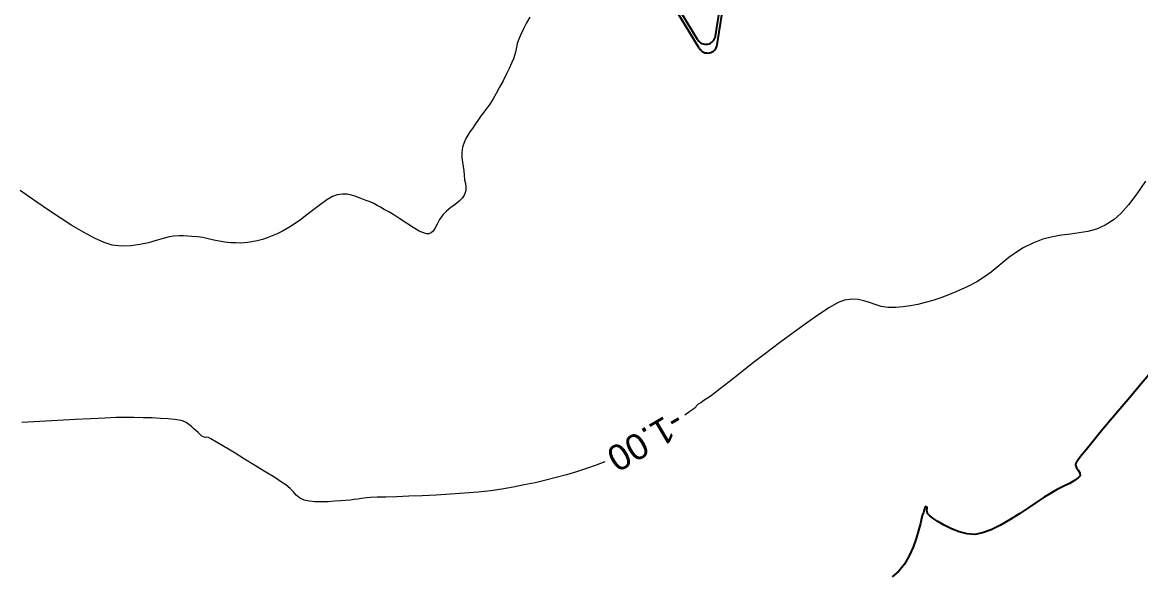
# Model space of a CAD drawing. Header units: metres. Extents: x 2662 to 3279, y 1027 to 1511.
# Drawn here: x 2844.6 to 2974.5, y 1115.2 to 1179.2 of the extents above; entities that cross this region are included whole.
import ezdxf

# ---------------------------------------------------------------- set-up
doc = ezdxf.new("R2010")
doc.units = ezdxf.units.M
doc.header["$LTSCALE"] = 1000
doc.layers.add('CONT-MNR', color=252, linetype='Continuous', lineweight=9)
doc.layers.add('TEXT KONT', color=3, linetype='Continuous', lineweight=15)
doc.layers.add('furniture', color=6, linetype='Continuous')
doc.styles.get("Standard").update_dxf_attribs({"font": 'arial.ttf'})

# ---------------------------------------------------------------- blocks, each defined once
blk = doc.blocks.new('YATE1_P')
for p, q in [((20.7, 7.8), (33.84, 9.48)), ((33.84, 9.48), (61.26, 10.32)), ((33.86, 8.98), (61.27, 9.82)), ((61.26, 10.32), (102.94, 10.32)), ((61.26, 9.82), (102.94, 9.82)), ((102.93, 9.82), (121.39, 9.54)), ((102.94, 10.32), (121.4, 10.04)), ((121.34, 9.54), (129.18, 8.7)), ((121.4, 10.04), (129.23, 9.2)), ((129.23, 9.2), (144.32, 6.12)), ((11.47, 5.56), (20.7, 7.8)), ((20.76, 7.3), (33.91, 8.98)), ((22.68, 7.55), (23.44, 5.97)), ((38.85, 8.29), (75, 8.92)), ((39.01, 7.81), (52.74, 8.08)), ((52.74, 8.08), (39.6, 6.94)), ((53.19, 7.39), (55.99, 7.39)), ((55.99, 7.39), (55.99, 4.96)), ((75, 8.92), (77.83, -0.04)), ((100.46, 8.64), (103.13, 8.64)), ((105.85, 8.61), (105.85, 7.42)), ((105.99, 8.64), (119.72, 8.64)), ((119.72, 8.64), (119.72, 0.24)), ((128.92, 8.81), (144.01, 5.73)), ((1.03, 1.74), (11.47, 5.56)), ((11.58, 5.07), (20.82, 7.31)), ((22.26, 6.54), (22.83, 5.64)), ((119.72, 6.4), (126.17, 6.4)), ((126.17, 6.4), (126.17, 0.24)), ((143.82, 6.12), (143.82, 0.24)), ((144.32, 6.12), (144.32, 0.24)), ((2.49, 1.74), (11.64, 5.09)), ((20.59, 5.11), (21.4, 4.41)), ((55.99, 4.96), (66.84, 3.09)), ((81.86, -3.57), (81.86, 4.71)), ((81.86, 4.71), (92.52, 4.71)), ((92.52, 4.71), (92.52, -3.57)), ((105.85, 5.02), (105.85, 3.28)), ((19.42, 3.24), (20.4, 2.81)), ((66.84, 3.09), (73.19, 3.09)), ((18.85, 1.11), (19.91, 0.99)), ((119.72, -8.16), (119.72, 0.24)), ((126.17, -5.92), (126.17, 0.24)), ((143.82, -5.64), (143.82, 0.24)), ((144.32, -5.64), (144.32, 0.24)), ((1.03, -1.26), (11.47, -5.08)), ((2.49, -1.26), (11.64, -4.61)), ((18.93, -1.1), (19.98, -0.9)), ((77.83, -0.04), (75, -8.32)), ((19.66, -3.18), (20.6, -2.68)), ((55.99, -4.36), (66.84, -2.48)), ((66.84, -2.48), (73.19, -2.48)), ((92.52, -3.57), (81.86, -3.57)), ((105.85, -4.39), (105.85, -2.8)), ((11.47, -5.08), (20.7, -7.32)), ((11.58, -4.59), (20.82, -6.83)), ((20.97, -4.96), (21.72, -4.2)), ((22.74, -6.27), (23.24, -5.32)), ((55.99, -6.79), (55.99, -4.36)), ((128.92, -8.32), (144.01, -5.24)), ((20.7, -7.32), (33.84, -9)), ((20.76, -6.82), (33.91, -8.5)), ((22.88, -7.09), (23.6, -5.5)), ((39.1, -7.26), (52.79, -7.63)), ((52.79, -7.63), (39.69, -6.08)), ((53.19, -6.79), (55.99, -6.79)), ((105.85, -8.12), (105.85, -6.77)), ((119.72, -5.92), (126.17, -5.92)), ((129.23, -8.72), (144.32, -5.64)), ((33.84, -9), (61.26, -9.84)), ((33.86, -8.5), (61.27, -9.34)), ((38.85, -7.68), (75, -8.32)), ((100.46, -8.16), (103.13, -8.16)), ((102.93, -9.34), (121.39, -9.06)), ((105.99, -8.16), (119.72, -8.16)), ((121.34, -9.06), (129.18, -8.22)), ((121.4, -9.56), (129.23, -8.72)), ((61.26, -9.34), (102.94, -9.34)), ((61.26, -9.84), (102.94, -9.84)), ((102.94, -9.84), (121.4, -9.56))]:
    blk.add_line(p, q)
for points in [[(111.05, 0.24, 0.136324), (110.74, 1.35, 0.106966), (109.74, 2.42, 0.081428), (108.35, 3.07, 0.069513), (106.57, 3.32, 0.069513), (104.79, 3.07, 0.081428), (103.41, 2.42, 0.106966), (102.41, 1.35, 0.136324), (102.1, 0.24, 0.136324)], [(107.41, 3.32, 0.042915), (104.92, 3.11, 0.060644)], [(114.12, 0.24, 0.185729), (113.73, 1.26, 0.10191), (112.16, 2.42, 0.060644), (110.14, 3.06, 0.046969), (107.41, 3.32, 0.046969)], [(111.05, 0.24, -0.136324), (110.74, -0.87, -0.106966), (109.74, -1.94, -0.081428), (108.35, -2.59, -0.069513), (106.57, -2.84, -0.069513), (104.79, -2.59, -0.081428), (103.41, -1.94, -0.106966), (102.41, -0.87, -0.136324), (102.1, 0.24, -0.136324)], [(114.12, 0.24, -0.185729), (113.73, -0.78, -0.10191), (112.16, -1.94, -0.060644), (110.14, -2.58, -0.046969), (107.41, -2.84, -0.046969)], [(107.41, -2.84, -0.042915), (104.92, -2.62, -0.060644)]]:
    blk.add_lwpolyline(points, format="xyb")
blk.add_lwpolyline([(56.24, -0.33, 0.028193), (57.19, -0.28, 0.03854), (57.87, -0.15, 0.079286), (58.45, 0.12, 0.252013), (58.55, 0.3, 0.252013), (58.45, 0.49, 0.079286), (57.87, 0.75, 0.03854), (57.19, 0.88, 0.028193), (56.24, 0.93, 0.028193), (55.29, 0.88, 0.03854), (54.61, 0.75, 0.079286), (54.03, 0.49, 0.252013), (53.93, 0.3, 0.252013), (54.03, 0.12, 0.079286), (54.61, -0.15, 0.03854), (55.29, -0.28, 0.028193)], format="xyb", close=True)
for centre, radius, start, end in [((104.56, 8.61), 1.43, 1.3023, 178.6977), ((26.2, 0.27), 8.08, 115.8234, 245.7138), ((44.35, 0.2), 9.78, 124.2507, 179.4332), ((44.01, 0.3), 9.02, 123.6994, 236.9946), ((69.03, 0.5), 17.27, 156.5016, 204.9736), ((115.58, 1.21), 17.43, 156.9461, 183.1753), ((100.46, 7.64), 1, 90, 156.9461), ((107.25, -2.32), 9.84, 58.74, 119.7708), ((26.2, 0.27), 7.69, 115.8234, 245.7138), ((26.2, 0.27), 6.33, 115.8234, 245.7138), ((44.12, 0.46), 7.9, 124.8899, 235.9137), ((107.25, 14.76), 9.84, 240.2292, 301.26), ((126.17, 0.24), 4.76, 0, 90), ((71.79, 0.3), 3.12, 296.7456, 63.2544), ((105.21, 0.23), 2.15, 0.4327, 179.5673), ((1.58, 0.24), 1.6, 110.0838, 249.9162), ((3.04, 0.24), 1.6, 110.0838, 249.9162), ((12.87, 0.24), 1.4, 0, 180), ((12.87, 0.24), 1.4, 180, 0), ((12.87, 0.24), 1.1, 0, 180), ((12.87, 0.24), 1.1, 180, 0), ((44.35, 0.4), 9.78, 180.5668, 235.7493), ((115.58, -0.72), 17.43, 176.8247, 203.0539), ((105.21, 0.26), 2.15, 180.4327, 359.5673), ((126.17, 0.24), 4.76, 270, 0), ((107.33, -14.12), 9.84, 58.74, 119.7708), ((107.33, 2.96), 9.84, 240.2292, 301.26), ((100.46, -7.16), 1, 203.0539, 270), ((104.56, -8.12), 1.43, 181.3023, 358.6977)]:
    blk.add_arc(centre, radius, start, end)

msp = doc.modelspace()

# ---------------------------------------------------------------- linework, layer by layer
at = {"elevation": -1, "flags": 128}
msp.add_lwpolyline([(2975.43, 1138.24), (2974.34, 1136.95), (2973.2, 1135.6), (2972.05, 1134.25), (2970.94, 1132.92), (2969.89, 1131.66), (2968.94, 1130.51), (2968.13, 1129.52), (2967.5, 1128.72), (2967.15, 1128.24), (2966.99, 1128), (2966.94, 1127.9), (2966.92, 1127.86), (2966.92, 1127.78), (2966.93, 1127.63), (2967.03, 1127.41), (2967.21, 1127.15), (2967.41, 1126.83), (2967.43, 1126.49), (2967.23, 1126.24), (2966.8, 1125.94), (2966.2, 1125.61), (2965.49, 1125.24), (2964.7, 1124.84), (2963.91, 1124.4), (2963.27, 1124), (2962.45, 1123.45), (2961.48, 1122.8), (2960.42, 1122.09), (2959.31, 1121.39), (2958.19, 1120.75), (2957.11, 1120.21), (2956.11, 1119.84), (2955.23, 1119.68), (2954.32, 1119.74), (2953.39, 1119.97), (2952.5, 1120.32), (2951.66, 1120.74), (2950.93, 1121.18), (2950.34, 1121.58), (2950, 1121.84), (2949.83, 1121.99), (2949.76, 1122.05), (2949.75, 1122.07), (2949.71, 1122.13), (2949.67, 1122.25), (2949.65, 1122.45), (2949.66, 1122.7), (2949.67, 1122.86), (2949.57, 1122.9), (2949.46, 1122.89), (2949.41, 1122.78), (2949.33, 1122.54), (2949.23, 1122.21), (2949.11, 1121.86), (2949.02, 1121.54), (2948.88, 1120.94), (2948.68, 1120.14), (2948.4, 1119.21), (2948.05, 1118.2), (2947.6, 1117.18), (2947.05, 1116.23), (2946.38, 1115.4), (2945.62, 1114.73)], dxfattribs=at)
at = {"layer": 'CONT-MNR', "flags": 128}
for points, elevation in [([(2903.51, 1179.82), (2903.13, 1179.16), (2902.78, 1178.47), (2902.48, 1177.81), (2902.24, 1177.26), (2902.05, 1176.74), (2901.95, 1176.31), (2901.88, 1175.91), (2901.78, 1175.48), (2901.61, 1174.95), (2901.4, 1174.46), (2901.12, 1173.84), (2900.77, 1173.14), (2900.4, 1172.4), (2900, 1171.66), (2899.61, 1170.95), (2899.24, 1170.32), (2898.86, 1169.71), (2898.51, 1169.22), (2898.18, 1168.78), (2897.86, 1168.37), (2897.54, 1167.92), (2897.19, 1167.4), (2896.85, 1166.88), (2896.55, 1166.47), (2896.29, 1166.09), (2896.06, 1165.71), (2895.87, 1165.26), (2895.7, 1164.7), (2895.61, 1164.08), (2895.61, 1163.5), (2895.67, 1162.96), (2895.76, 1162.44), (2895.84, 1161.94), (2895.89, 1161.45), (2895.94, 1160.91), (2896.02, 1160.47), (2896.08, 1160.07), (2896.07, 1159.67), (2895.94, 1159.21), (2895.69, 1158.81), (2895.3, 1158.43), (2894.84, 1158.05), (2894.34, 1157.67), (2893.84, 1157.27), (2893.4, 1156.84), (2893, 1156.29), (2892.73, 1155.73), (2892.49, 1155.24), (2892.27, 1154.92), (2892.05, 1154.75), (2891.87, 1154.67), (2891.76, 1154.64), (2891.68, 1154.63), (2891.5, 1154.64), (2891.17, 1154.72), (2890.67, 1154.94), (2889.95, 1155.35), (2889.18, 1155.85), (2888.42, 1156.36), (2887.72, 1156.82), (2887.13, 1157.17), (2886.6, 1157.46), (2886.17, 1157.71), (2885.79, 1157.93), (2885.4, 1158.13), (2884.95, 1158.33), (2884.39, 1158.54), (2883.8, 1158.75), (2883.28, 1158.95), (2882.79, 1159.11), (2882.29, 1159.22), (2881.76, 1159.24), (2881.14, 1159.16), (2880.58, 1158.95), (2879.92, 1158.56), (2879.18, 1158.05), (2878.4, 1157.46), (2877.62, 1156.84), (2876.85, 1156.25), (2876.13, 1155.73), (2875.5, 1155.34), (2874.78, 1154.95), (2874.15, 1154.64), (2873.57, 1154.38), (2873.01, 1154.16), (2872.44, 1153.97), (2871.82, 1153.81), (2871.23, 1153.68), (2870.75, 1153.6), (2870.31, 1153.56), (2869.86, 1153.54), (2869.36, 1153.56), (2868.76, 1153.59), (2868.09, 1153.65), (2867.43, 1153.76), (2866.78, 1153.9), (2866.15, 1154.05), (2865.52, 1154.18), (2864.9, 1154.27), (2864.26, 1154.33), (2863.75, 1154.37), (2863.29, 1154.39), (2862.78, 1154.39), (2862.13, 1154.36), (2861.6, 1154.27), (2860.92, 1154.09), (2860.11, 1153.85), (2859.21, 1153.59), (2858.22, 1153.37), (2857.18, 1153.22), (2856.09, 1153.19), (2854.98, 1153.32), (2854.06, 1153.61), (2852.93, 1154.12), (2851.67, 1154.8), (2850.32, 1155.6), (2848.95, 1156.47), (2847.6, 1157.36), (2846.34, 1158.22), (2845.22, 1159.01), (2844.31, 1159.66)], -2), ([(2975.04, 1160.76), (2974.03, 1159.29), (2973.07, 1158.01), (2972.18, 1156.99), (2971.4, 1156.27), (2970.36, 1155.62), (2969.34, 1155.18), (2968.34, 1154.9), (2967.34, 1154.72), (2966.32, 1154.6), (2965.28, 1154.47), (2964.22, 1154.29), (2963.1, 1154), (2961.93, 1153.54), (2960.84, 1152.98), (2959.93, 1152.42), (2959.16, 1151.86), (2958.46, 1151.29), (2957.79, 1150.73), (2957.1, 1150.17), (2956.34, 1149.61), (2955.46, 1149.06), (2954.4, 1148.51), (2953.29, 1148.01), (2952.25, 1147.57), (2951.27, 1147.19), (2950.34, 1146.88), (2949.45, 1146.62), (2948.58, 1146.41), (2947.73, 1146.24), (2946.89, 1146.12), (2946.03, 1146.04), (2945.12, 1146.05), (2944.34, 1146.18), (2943.63, 1146.39), (2942.97, 1146.63), (2942.33, 1146.85), (2941.65, 1147), (2940.91, 1147.04), (2940.07, 1146.91), (2939.35, 1146.62), (2938.33, 1146.04), (2937.08, 1145.23), (2935.65, 1144.24), (2934.11, 1143.13), (2932.5, 1141.93), (2930.9, 1140.72), (2929.36, 1139.53), (2927.93, 1138.41), (2926.68, 1137.43), (2925.67, 1136.64), (2924.95, 1136.08), (2924.59, 1135.8), (2924.15, 1135.5), (2923.73, 1135.23), (2923.36, 1134.99), (2923.08, 1134.81), (2922.94, 1134.71), (2922.84, 1134.57), (2922.74, 1134.43), (2922.56, 1134.29), (2922.11, 1133.96), (2921.51, 1133.52)], -1), ([(2912.21, 1128.12), (2911.23, 1127.74), (2910.09, 1127.33), (2908.94, 1126.95), (2907.77, 1126.6), (2906.57, 1126.28), (2905.36, 1125.97), (2904.12, 1125.69), (2902.86, 1125.43), (2901.58, 1125.18), (2900.27, 1124.95), (2898.97, 1124.76), (2897.5, 1124.59), (2895.93, 1124.46), (2894.29, 1124.34), (2892.64, 1124.25), (2891.01, 1124.17), (2889.46, 1124.11), (2888.04, 1124.06), (2886.79, 1124.02), (2885.76, 1123.99), (2885, 1123.96), (2884.55, 1123.93), (2883.97, 1123.86), (2883.51, 1123.79), (2883.09, 1123.72), (2882.63, 1123.66), (2882.06, 1123.61), (2881.5, 1123.57), (2880.82, 1123.52), (2880.07, 1123.48), (2879.29, 1123.45), (2878.53, 1123.47), (2877.86, 1123.53), (2877.31, 1123.66), (2876.76, 1123.93), (2876.37, 1124.25), (2876.04, 1124.62), (2875.67, 1125.02), (2875.16, 1125.44), (2874.67, 1125.76), (2873.87, 1126.28), (2872.83, 1126.93), (2871.64, 1127.66), (2870.38, 1128.43), (2869.16, 1129.18), (2868.03, 1129.86), (2867.11, 1130.41), (2866.46, 1130.79), (2866.18, 1130.95), (2865.97, 1130.97), (2865.79, 1130.96), (2865.59, 1131), (2865.41, 1131.11), (2865.21, 1131.29), (2864.97, 1131.51), (2864.69, 1131.75), (2864.44, 1131.97), (2864.19, 1132.21), (2863.91, 1132.46), (2863.58, 1132.69), (2863.17, 1132.88), (2862.78, 1132.97), (2862.21, 1133.05), (2861.48, 1133.12), (2860.61, 1133.17), (2859.64, 1133.21), (2858.59, 1133.24), (2857.49, 1133.26), (2856.36, 1133.27), (2855.44, 1133.25), (2854.13, 1133.2), (2852.52, 1133.13), (2850.67, 1133.03), (2848.66, 1132.92), (2846.58, 1132.81), (2844.5, 1132.69)], -1)]:
    msp.add_lwpolyline(points, dxfattribs=dict(at, elevation=elevation))

# ---------------------------------------------------------------- block references
at = {"layer": 'furniture', "xscale": 0.7097520000000002, "yscale": 0.7097520000000002, "zscale": 0.7097520000000002, "rotation": 100.9461732417892}
msp.add_blockref('YATE1_P', (2924.53, 1175.71), dxfattribs=at)

# ---------------------------------------------------------------- texts
at = {"layer": 'TEXT KONT', "insert": (2917.02, 1130.54, -1), "char_height": 3, "attachment_point": 5, "rotation": 210.469}
msp.add_mtext('{-1.00}', dxfattribs=at)

doc.saveas('drawing.dxf')
